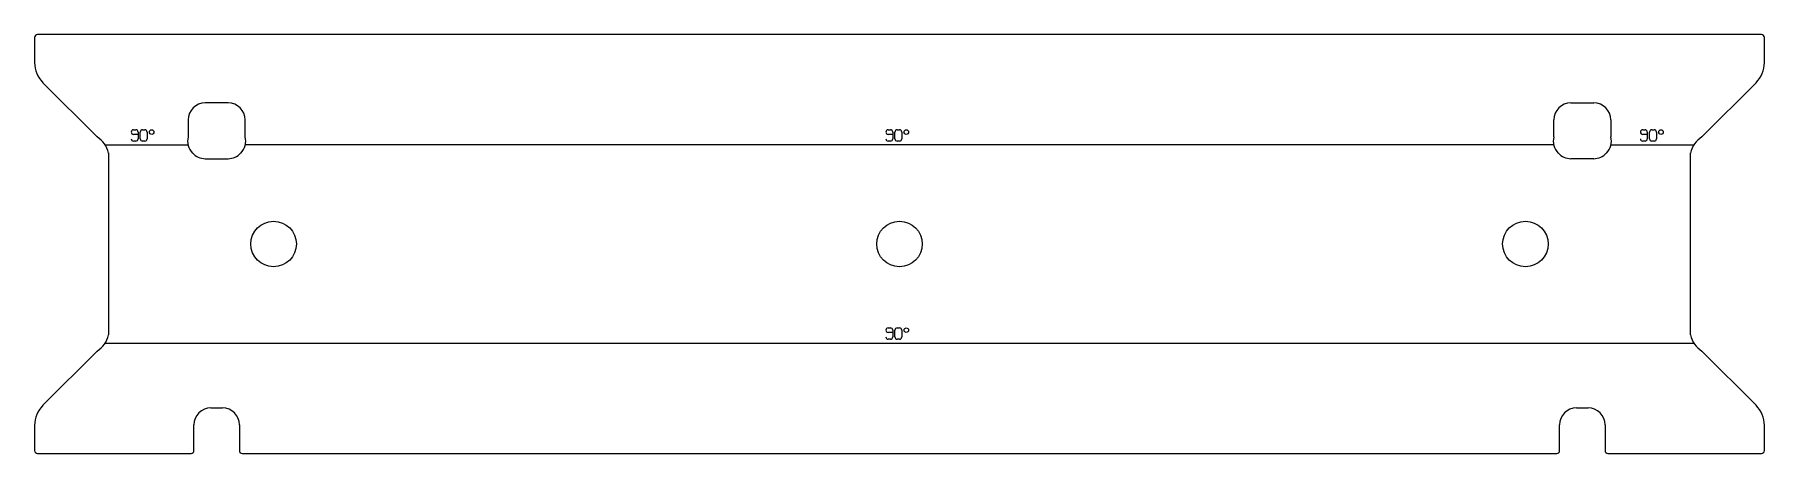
# Model space of a CAD drawing. Header units: millimetres. Extents: x 0 to 304, y 0 to 74.
import ezdxf

# ---------------------------------------------------------------- set-up
doc = ezdxf.new("R2010")
doc.units = ezdxf.units.MM
for name, color, linetype in [('Unfold029_Sketch', 7, 'CONTINUOUS'), ('Unfold029_Sketch_Bend_Labels', 7, 'CONTINUOUS'), ('Unfold029_Sketch_Bends', 7, 'CONTINUOUS'), ('Unfold029_Sketch_Holes', 7, 'CONTINUOUS'), ('Unfold029_Sketch_Internal', 7, 'CONTINUOUS')]:
    doc.layers.add(name, color=color, linetype=linetype)

msp = doc.modelspace()

# ---------------------------------------------------------------- linework, layer by layer
at = {"layer": 'Unfold029_Sketch'}
for p, q in [((0, 73.15), (0, 68.73)), ((303.5, 73.65), (0.5, 73.65)), ((304, 68.73), (304, 73.15)), ((1.46, 65.19), (11, 55.65)), ((293, 55.65), (302.54, 65.19)), ((13, 52.83), (13, 20.83)), ((291, 20.83), (291, 52.83)), ((11, 18), (1.46, 8.46)), ((302.54, 8.46), (293, 18)), ((31, 8), (33, 8)), ((271, 8), (273, 8)), ((0, 4.93), (0, 0.5)), ((28, 0.5), (28, 5)), ((36, 5), (36, 0.5)), ((268, 0.5), (268, 5)), ((276, 5), (276, 0.5)), ((304, 0.5), (304, 4.93)), ((0.5, 0), (27.5, 0)), ((36.5, 0), (267.5, 0)), ((276.5, 0), (303.5, 0))]:
    msp.add_line(p, q, dxfattribs=at)
for centre, radius, start, end in [((0.5, 73.15), 0.5, 90, -180), ((303.5, 73.15), 0.5, 0, 90), ((5, 68.73), 5, 180, -135), ((299, 68.73), 5, -45, 0), ((8.59, 51.83), 4.52, 12.7732, 57.7746), ((295.41, 51.83), 4.52, 122.2254, 167.2268), ((8.59, 21.83), 4.52, -57.7768, -12.7709), ((295.41, 21.83), 4.52, -167.2291, -122.2232), ((5, 4.93), 5, 135, -180), ((31, 5), 3, 90, 180), ((33, 5), 3, 0, 90), ((271, 5), 3, 90, -180), ((273, 5), 3, 0, 90), ((299, 4.93), 5, 0, 45), ((0.5, 0.5), 0.5, 180, -90), ((27.5, 0.5), 0.5, -90, 0), ((36.5, 0.5), 0.5, -180, -90), ((267.5, 0.5), 0.5, -90, 0), ((276.5, 0.5), 0.5, 180, -90), ((303.5, 0.5), 0.5, -90, 0)]:
    msp.add_arc(centre, radius, start, end, dxfattribs=at)
at = {"layer": 'Unfold029_Sketch_Bend_Labels'}
for p, q in [((17.38, 56.91), (17.78, 56.91)), ((18.18, 56.11), (17.38, 56.11)), ((17.78, 54.91), (17.38, 54.91)), ((18.18, 56.51), (18.18, 55.31)), ((18.58, 55.31), (18.58, 56.51)), ((18.98, 56.91), (19.38, 56.91)), ((19.38, 54.91), (18.98, 54.91)), ((19.78, 56.51), (19.78, 55.31)), ((150, 56.91), (150.4, 56.91)), ((150.8, 56.11), (150, 56.11)), ((150.4, 54.91), (150, 54.91)), ((150.8, 56.51), (150.8, 55.31)), ((151.2, 55.31), (151.2, 56.51)), ((151.6, 56.91), (152, 56.91)), ((152, 54.91), (151.6, 54.91)), ((152.4, 56.51), (152.4, 55.31)), ((282.62, 56.91), (283.02, 56.91)), ((283.42, 56.11), (282.62, 56.11)), ((283.02, 54.91), (282.62, 54.91)), ((283.42, 56.51), (283.42, 55.31)), ((283.82, 55.31), (283.82, 56.51)), ((284.22, 56.91), (284.62, 56.91)), ((284.62, 54.91), (284.22, 54.91)), ((285.02, 56.51), (285.02, 55.31)), ((150, 22.08), (150.4, 22.08)), ((150.8, 21.28), (150, 21.28)), ((150.8, 21.68), (150.8, 20.48)), ((151.2, 20.48), (151.2, 21.68)), ((151.6, 22.08), (152, 22.08)), ((152.4, 21.68), (152.4, 20.48)), ((150.4, 20.08), (150, 20.08)), ((152, 20.08), (151.6, 20.08))]:
    msp.add_line(p, q, dxfattribs=at)
for centre in [(20.58, 56.51), (153.2, 56.51), (285.82, 56.51), (153.2, 21.68)]:
    msp.add_circle(centre, 0.4, dxfattribs=at)
for centre, start, end in [((17.38, 56.51), 90, -90), ((17.38, 55.31), 180, -90), ((17.78, 56.51), 0, 90), ((17.78, 55.31), -90, 0), ((18.98, 56.51), 90, 180), ((18.98, 55.31), 180, -90), ((19.38, 56.51), 0, 90), ((19.38, 55.31), -90, 0), ((150, 56.51), 90, -90), ((150, 55.31), 180, -90), ((150.4, 56.51), 0, 90), ((150.4, 55.31), -90, 0), ((151.6, 56.51), 90, 180), ((151.6, 55.31), -180, -90), ((152, 56.51), 0, 90), ((152, 55.31), -90, 0), ((282.62, 56.51), 90, -90), ((282.62, 55.31), 180, -90), ((283.02, 56.51), 0, 90), ((283.02, 55.31), -90, 0), ((284.22, 56.51), 90, 180), ((284.22, 55.31), -180, -90), ((284.62, 56.51), 0, 90), ((284.62, 55.31), -90, 0), ((150, 21.68), 90, -90), ((150.4, 21.68), 0, 90), ((151.6, 21.68), 90, 180), ((152, 21.68), 0, 90), ((150, 20.48), 180, -90), ((150.4, 20.48), -90, 0), ((151.6, 20.48), -180, -90), ((152, 20.48), -90, 0)]:
    msp.add_arc(centre, 0.4, start, end, dxfattribs=at)
at = {"layer": 'Unfold029_Sketch_Bends'}
for p, q in [((12.41, 54.24), (26.98, 54.24)), ((266.98, 54.24), (37.02, 54.24)), ((277.02, 54.24), (291.59, 54.24)), ((12.41, 19.41), (291.59, 19.41))]:
    msp.add_line(p, q, dxfattribs=at)
at = {"layer": 'Unfold029_Sketch_Holes'}
for centre in [(42, 36.83), (152, 36.83), (262, 36.83)]:
    msp.add_circle(centre, 4, dxfattribs=at)
at = {"layer": 'Unfold029_Sketch_Internal'}
for p, q in [((34, 61.65), (30, 61.65)), ((270, 61.65), (274, 61.65)), ((27, 58.65), (27, 55.65)), ((37, 55.65), (37, 58.65)), ((267, 55.65), (267, 58.65)), ((277, 58.65), (277, 55.65)), ((30, 51.83), (34, 51.83)), ((274, 51.83), (270, 51.83))]:
    msp.add_line(p, q, dxfattribs=at)
for centre, radius, start, end in [((30, 58.65), 3, 90, 180), ((34, 58.65), 3, 0, 90), ((270, 58.65), 3, 90, -180), ((274, 58.65), 3, 0, 90), ((29.86, 54.91), 2.96, 165.4172, -135.1782), ((34.14, 54.91), 2.96, -44.8218, 14.5828), ((269.86, 54.91), 2.96, 165.4172, -135.1782), ((274.14, 54.91), 2.96, -44.8218, 14.5828), ((30, 54.83), 3, -138.1897, -90), ((34, 54.83), 3, -90, -41.8103), ((270, 54.83), 3, -138.1897, -90), ((274, 54.83), 3, -90, -41.8103)]:
    msp.add_arc(centre, radius, start, end, dxfattribs=at)

doc.saveas('drawing.dxf')
